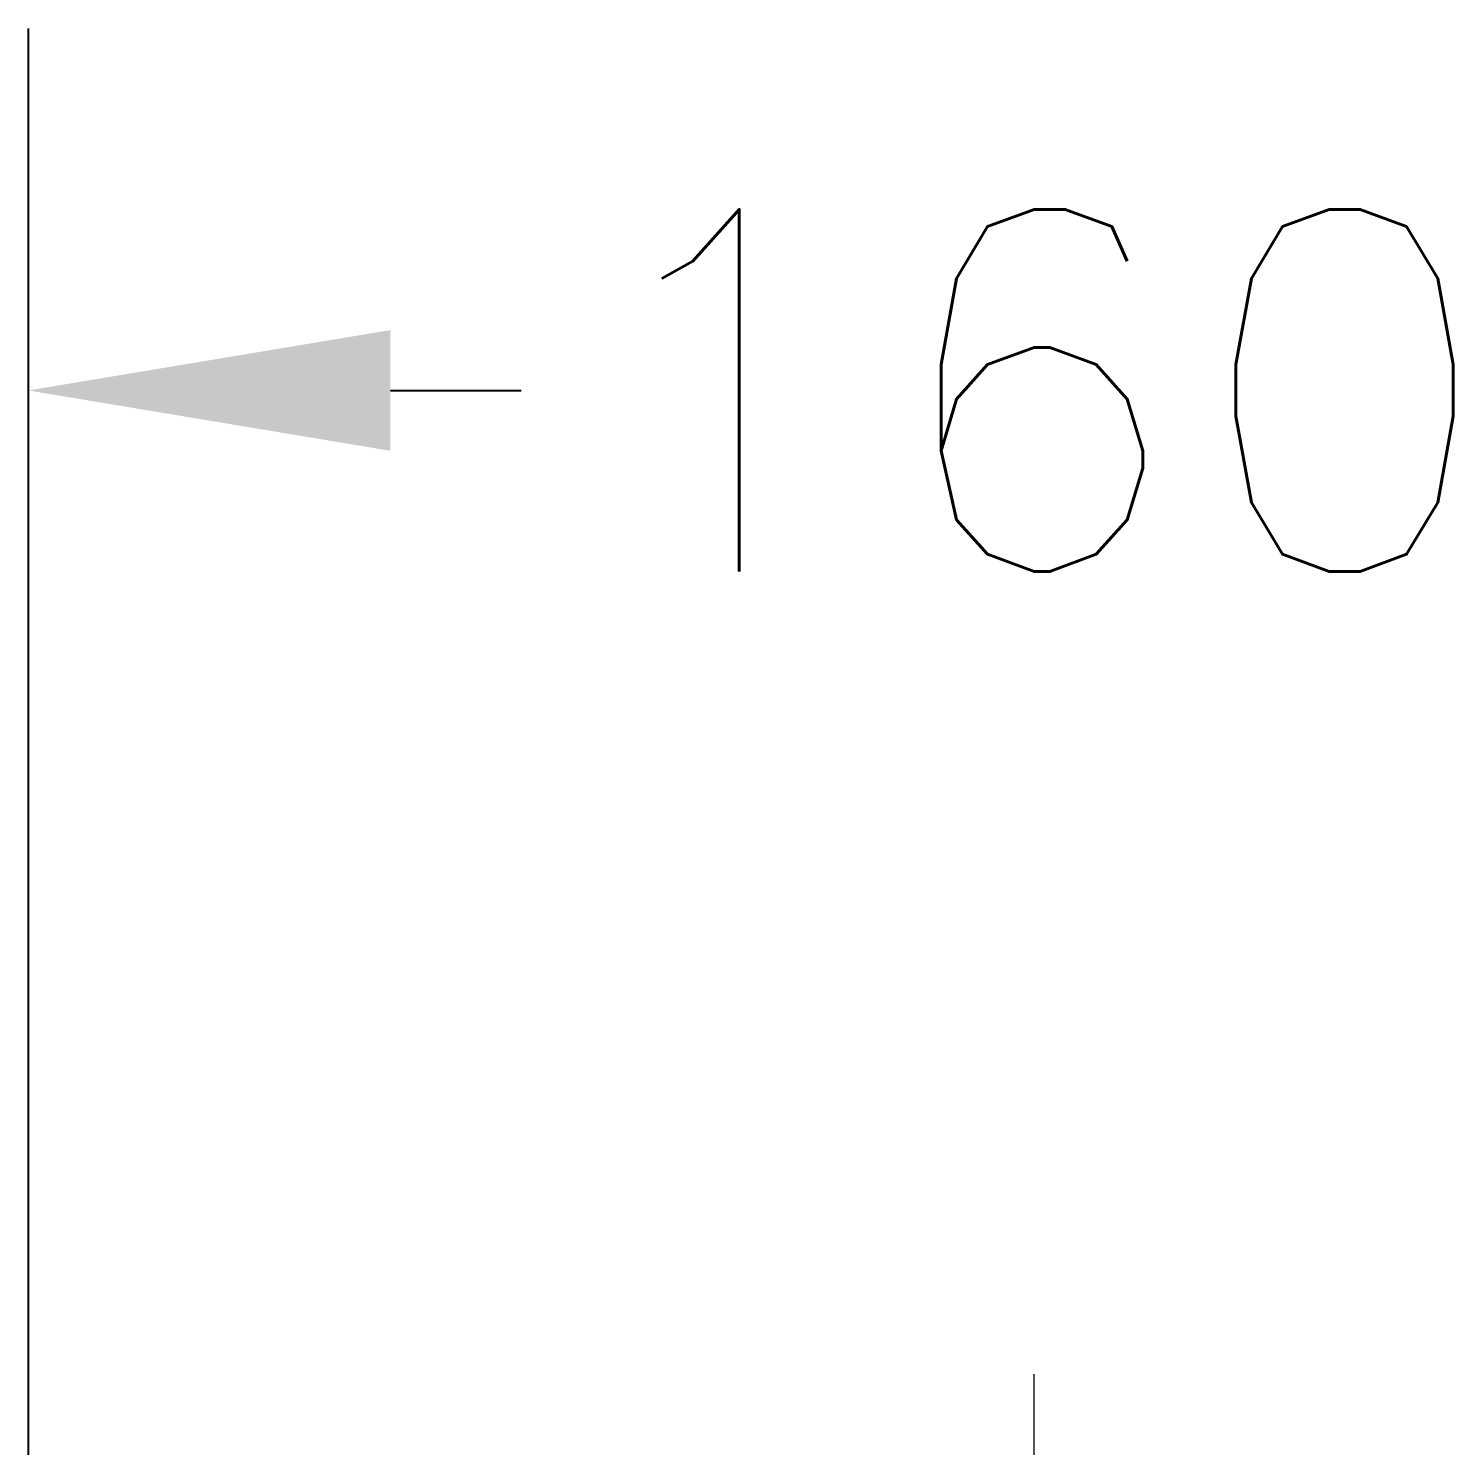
# Model space of a CAD drawing. Extents: x 66660 to 69085, y 58077 to 61507.
# Drawn here: x 67395.5 to 67507.4, y 59812.4 to 59925.1 of the extents above; entities that cross this region are included whole.
import ezdxf

# ---------------------------------------------------------------- set-up
doc = ezdxf.new("R2010")
doc.units = 0
doc.header["$MEASUREMENT"] = 0
doc.linetypes.add('CENTER', pattern=[50.800000000000004, 31.75, -6.35, 6.35, -6.35])
doc.layers.get('Defpoints').update_dxf_attribs({"linetype": 'CONTINUOUS'})
doc.layers.add('1CENTER', color=2, linetype='CENTER', lineweight=15)
doc.layers.add('Dim', color=4, linetype='CONTINUOUS')
doc.styles.get("Standard").update_dxf_attribs({"font": 'txt.shx', "bigfont": 'ghs.shx'})
doc.dimstyles.get("Standard").update_dxf_attribs({"dimtxt": 0.18, "dimasz": 0.18, "dimexe": 0.18, "dimexo": 0.0625, "dimgap": 0.09, "dimtad": 0, "dimtih": 1, "dimtoh": 1, "dimdec": 4, "dimzin": 0, "dimdsep": 46, "dimtxsty": 'Standard', "dimcen": 0.09, "dimadec": 0, "dimazin": 0, "dimtfac": 1, "dimtdec": 4, "dimtofl": 0, "dimtmove": 0, "dimatfit": 0, "dimfxl": 0, "dimtolj": 1, "dimtzin": 0, "dimarcsym": 0})

# ---------------------------------------------------------------- blocks, each defined once
blk = doc.blocks.new('*D35')
at = {"layer": 'Defpoints', "color": 0}
for p in [(67555.51545306784, 59896.32792600173), (67395.51545306784, 59677.01034138965, -6.474698720400004e-06), (67555.51545306784, 59677.01034138965, -6.474698720399918e-06)]:
    blk.add_point(p, dxfattribs=at)
at = {"layer": 'Dim', "color": 0, "linetype": 'ByBlock', "lineweight": -2}
for p, q in [((67395.51545306784, 59687.01034138965), (67395.51545306784, 59925.12792600173)), ((67555.51545306784, 59687.01034138965), (67555.51545306784, 59925.12792600173)), ((67424.31545306784, 59896.32792600173), (67434.71545306784, 59896.32792600173)), ((67526.71545306784, 59896.32792600173), (67516.31545306784, 59896.32792600173))]:
    blk.add_line(p, q, dxfattribs=at)
at = {"layer": 'Dim', "color": 0}
for points in [[(67424.31545306784, 59901.12792600173), (67424.31545306784, 59891.52792600173), (67395.51545306784, 59896.32792600173)], [(67526.71545306784, 59901.12792600173), (67526.71545306784, 59891.52792600173), (67555.51545306784, 59896.32792600173)]]:
    blk.add_solid(points, dxfattribs=at)
at = {"layer": 'Dim', "color": 0, "insert": (67475.51545306784, 59896.32792600173), "char_height": 28.8, "attachment_point": 5}
blk.add_mtext('\\A1;160', dxfattribs=at)

msp = doc.modelspace()

# ---------------------------------------------------------------- linework, layer by layer
at = {"layer": '1CENTER', "color": 0}
msp.add_line((67475.51784939044, 59647.01034130291, -6.474698720399879e-06), (67475.50418306193, 59818.10160282971, -6.474698720399879e-06), dxfattribs=at)

# ---------------------------------------------------------------- dimensions: what is measured, and where the dimension line sits
at = {"layer": 'Dim', "color": 0}
dim = msp.add_linear_dim(base=(67555.51545306784, 59896.32792600173), p1=(67395.51545306784, 59677.01034138965, -6.474698720400004e-06), p2=(67555.51545306784, 59677.01034138965, -6.474698720399918e-06), dimstyle='Standard', override={"dimscale": 160, "dimgap": 0.06, "dimdec": 0, "dimatfit": 3, "dimarcsym": 1}, dxfattribs=at)
dim.commit()
dim.dimension.update_dxf_attribs({"geometry": '*D35', "text_midpoint": (67475.51545306784, 59896.32792600173)})

doc.saveas('drawing.dxf')
